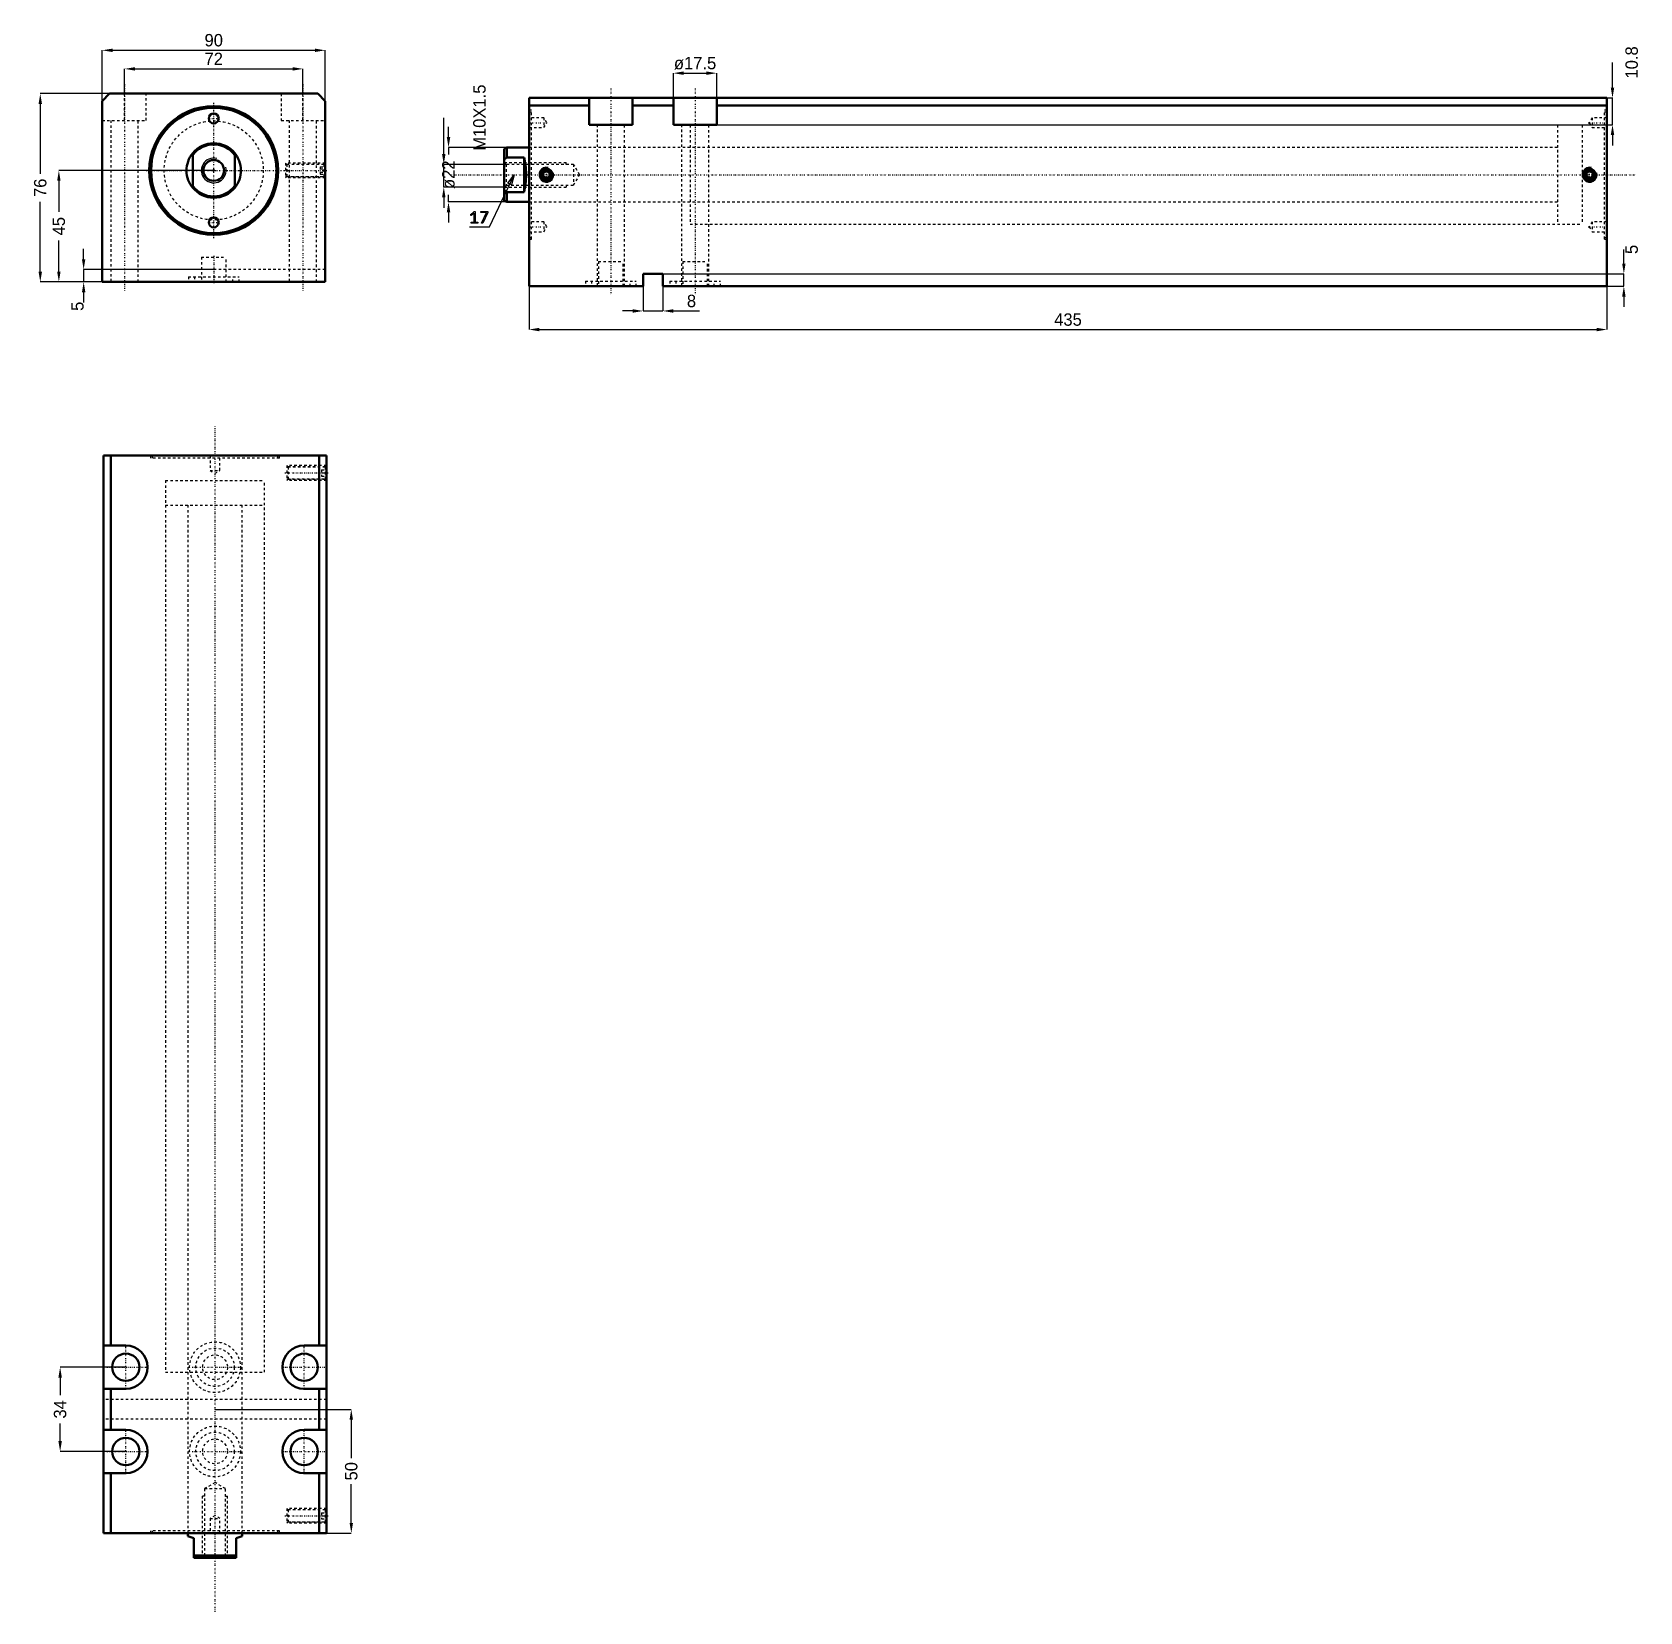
# Model space of a CAD drawing. Header units: millimetres. Extents: x -73 to 576, y -582 to 56.
import ezdxf

# ---------------------------------------------------------------- set-up
doc = ezdxf.new("R2010")
doc.units = ezdxf.units.MM
doc.linetypes.add('Center', pattern=[1.5, 0.45, -0.5, 0.05, -0.5])
doc.linetypes.add('Dashed', pattern=[2, 1, -1])
for name, color, linetype, lineweight in [('2d ConnectionPoints', 7, 'Continuous', 50), ('AM_0', 7, 'Continuous', 50), ('AM_5', 3, 'Continuous', 25), ('AM_7', 7, 'Center', 25), ('AM_9', 6, 'Dashed', 25)]:
    doc.layers.add(name, color=color, linetype=linetype, lineweight=lineweight)
doc.dimstyles.new('ISO-25', dxfattribs={"dimtxt": 2.5, "dimasz": 2.5, "dimexe": 1.25, "dimexo": 0.625, "dimtad": 1, "dimtxsty": 'Standard', "dimcen": 2.5, "dimadec": 0, "dimazin": 0, "dimtfac": 1, "dimtmove": 0, "dimatfit": 3, "dimfxl": 0, "dimarcsym": 0})

# ---------------------------------------------------------------- blocks, each defined once
blk = doc.blocks.new('1_JECX_MF_INLA_40_350_0_rod__0_in_JECX_MF_160_INLA_40_350_0__0')
at = {"layer": 'AM_0'}
for p, q in [((-8.5, -6.98), (-8.5, 6.98)), ((8.5, 6.98), (8.5, -6.98))]:
    blk.add_line(p, q, dxfattribs=at)
for points in [[(-8.5, 6.98), (-9.08, 6.21), (-9.58, 5.4), (-10.02, 4.54), (-10.38, 3.65), (-10.65, 2.74), (-10.85, 1.8), (-10.97, 0.84), (-11, -0.12), (-10.95, -1.07), (-10.81, -2.02), (-10.59, -2.96), (-10.3, -3.87), (-9.92, -4.75), (-9.47, -5.6), (-8.94, -6.4), (-8.5, -6.98)], [(8.5, -6.98), (9.08, -6.21), (9.58, -5.4), (10.02, -4.54), (10.38, -3.65), (10.65, -2.74), (10.85, -1.8), (10.97, -0.84), (11, 0.12), (10.95, 1.07), (10.81, 2.02), (10.59, 2.96), (10.3, 3.87), (9.92, 4.75), (9.47, 5.6), (8.94, 6.4), (8.5, 6.98)]]:
    blk.add_lwpolyline(points, dxfattribs=at)
blk.add_circle((0, 0), 4.19, dxfattribs=at)
for radius, start, end in [(11, 39.40057, 140.59943), (10.5, 35.95057, 144.04943), (10.5, 215.95057, 324.04943), (11, 219.40057, 320.59943)]:
    blk.add_arc((0, 0), radius, start, end, dxfattribs=at)
at = {"layer": 'AM_5'}
blk.add_arc((0, 0), 5, 75, 15, dxfattribs=at)
blk = doc.blocks.new('2_JECX_MF_EXLA_40_350_0_body__0_in_JECX_MF_160_INLA_40_350_0__0')
at = {"layer": 'AM_0'}
for p, q in [((-42, 31), (-45, 28)), ((-45, 28), (-45, -45)), ((42, 31), (-42, 31)), ((45, 28), (42, 31)), ((45, -45), (45, 28)), ((-45, -45), (45, -45))]:
    blk.add_line(p, q, dxfattribs=at)
for centre, radius in [((0, 0), 26), ((0, 0), 25.3), ((0, 21), 2), ((0, -21), 2)]:
    blk.add_circle(centre, radius, dxfattribs=at)
at = {"layer": 'AM_5', "linetype": 'Dashed'}
for p, q in [((45, 3), (29, 3)), ((45, -3), (29, -3))]:
    blk.add_line(p, q, dxfattribs=at)
at = {"layer": 'AM_7'}
for p, q in [((-36, 34.8), (-36, -48.8)), ((36, 34.8), (36, -48.8)), ((0, -27.3), (0, 27.3)), ((-2.1, 21), (2.1, 21)), ((-27.3, 0), (27.3, 0)), ((28.2, 0), (45.8, 0)), ((-2.1, -21), (2.1, -21)), ((0, -34.5), (0, -45.5))]:
    blk.add_line(p, q, dxfattribs=at)
at = {"layer": 'AM_9'}
for p, q in [((-36, 20.2), (-36, 31)), ((-27.25, 20.2), (-27.25, 31)), ((27.25, 31), (27.25, 20.2)), ((36, 20.2), (36, 31)), ((-45, 20.2), (-27.25, 20.2)), ((-41.5, 20.2), (-41.5, -45)), ((-30.5, -45), (-30.5, 20.2)), ((27.25, 20.2), (45, 20.2)), ((30.5, 20.2), (30.5, -45)), ((41.5, -45), (41.5, 20.2)), ((29.54, 2.46), (29, 3)), ((29, 3), (29, -3)), ((44.5, 2.4), (29, 2.4)), ((44.46, 2.46), (29.54, 2.46)), ((29.54, 2.46), (29.54, -2.46)), ((43, 1.44), (45, 1.44)), ((43, 1.44), (43, -1.44)), ((43, 0.72), (45, 0.72)), ((45, 3), (44.46, 2.46)), ((44.46, 2.46), (44.46, -2.46)), ((45, 1.9), (44.5, 2.4)), ((44.5, 2.4), (44.5, -2.4)), ((29, -2.4), (44.5, -2.4)), ((29, -3), (29.54, -2.46)), ((29.54, -2.46), (44.46, -2.46)), ((43, -0.72), (45, -0.72)), ((43, -1.44), (45, -1.44)), ((44.46, -2.46), (45, -3)), ((44.5, -2.4), (45, -1.9)), ((-5, -35), (5, -35)), ((-5, -35), (-5, -45)), ((5, -45), (5, -35)), ((45, -40), (-45, -40)), ((-10.25, -42.9), (10.25, -42.9)), ((-10.25, -42.9), (-10.25, -45)), ((-7.75, -42.9), (-7.75, -45)), ((7.75, -45), (7.75, -42.9)), ((10.25, -45), (10.25, -42.9))]:
    blk.add_line(p, q, dxfattribs=at)
blk.add_circle((0, 0), 20, dxfattribs=at)
blk = doc.blocks.new('*D3')
at = {"layer": 'AM_5', "color": 0, "lineweight": -2}
for p, q in [((-45, 28), (-45, 48.5)), ((-40.83, 48.5), (40.83, 48.5)), ((45, 28), (45, 48.5))]:
    blk.add_line(p, q, dxfattribs=at)
at = {"layer": 'AM_5', "color": 0}
for points in [[(-40.83, 49.19), (-40.83, 47.81), (-45, 48.5)], [(40.83, 47.81), (40.83, 49.19), (45, 48.5)]]:
    blk.add_solid(points, dxfattribs=at)
at = {"layer": 'Defpoints', "color": 0}
for p in [(45, 48.5), (-45, 28), (45, 28)]:
    blk.add_point(p, dxfattribs=at)
at = {"layer": 'AM_5', "color": 0, "insert": (0, 52.55), "char_height": 5, "attachment_point": 5}
blk.add_mtext('90', dxfattribs=at)
blk = doc.blocks.new('*D4')
at = {"layer": 'AM_5', "color": 0, "lineweight": -2}
for p, q in [((-36, 31), (-36, 41)), ((-31.83, 41), (31.83, 41)), ((36, 31), (36, 41))]:
    blk.add_line(p, q, dxfattribs=at)
at = {"layer": 'AM_5', "color": 0}
for points in [[(-31.83, 41.69), (-31.83, 40.31), (-36, 41)], [(31.83, 40.31), (31.83, 41.69), (36, 41)]]:
    blk.add_solid(points, dxfattribs=at)
at = {"layer": 'Defpoints', "color": 0}
for p in [(36, 41), (-36, 31), (36, 31)]:
    blk.add_point(p, dxfattribs=at)
at = {"layer": 'AM_5', "color": 0, "insert": (0, 45.05), "char_height": 5, "attachment_point": 5}
blk.add_mtext('72', dxfattribs=at)
blk = doc.blocks.new('*D5')
at = {"layer": 'AM_5', "color": 0, "lineweight": -2}
for p, q in [((-42, 31), (-70, 31)), ((-70, 26.83), (-70, -1.31)), ((-70, -40.83), (-70, -12.69)), ((-45, -45), (-70, -45))]:
    blk.add_line(p, q, dxfattribs=at)
at = {"layer": 'AM_5', "color": 0}
for points in [[(-69.31, 26.83), (-70.69, 26.83), (-70, 31)], [(-70.69, -40.83), (-69.31, -40.83), (-70, -45)]]:
    blk.add_solid(points, dxfattribs=at)
at = {"layer": 'Defpoints', "color": 0}
for p in [(-42, 31), (-70, -45), (-45, -45)]:
    blk.add_point(p, dxfattribs=at)
at = {"layer": 'AM_5', "color": 0, "insert": (-70, -7), "char_height": 5, "attachment_point": 5, "rotation": 90}
blk.add_mtext('76', dxfattribs=at)
blk = doc.blocks.new('*D6')
at = {"layer": 'AM_5', "color": 0, "lineweight": -2}
for p, q in [((0, 0), (-62.5, 0)), ((-62.5, -4.17), (-62.5, -16.75)), ((-62.5, -40.83), (-62.5, -28.25)), ((-45, -45), (-62.5, -45))]:
    blk.add_line(p, q, dxfattribs=at)
at = {"layer": 'AM_5', "color": 0}
for points in [[(-61.81, -4.17), (-63.19, -4.17), (-62.5, 0)], [(-63.19, -40.83), (-61.81, -40.83), (-62.5, -45)]]:
    blk.add_solid(points, dxfattribs=at)
at = {"layer": 'Defpoints', "color": 0}
for p in [(0, 0), (-62.5, -45), (-45, -45)]:
    blk.add_point(p, dxfattribs=at)
at = {"layer": 'AM_5', "color": 0, "insert": (-62.5, -22.5), "char_height": 5, "attachment_point": 5, "rotation": 90}
blk.add_mtext('45', dxfattribs=at)
blk = doc.blocks.new('*D7')
at = {"layer": 'AM_5', "color": 0, "lineweight": -2}
for p, q in [((-52.5, -35.83), (-52.5, -31.67)), ((0, -40), (-52.5, -40)), ((-52.5, -40), (-52.5, -45)), ((-45, -45), (-52.5, -45)), ((-52.5, -49.17), (-52.5, -53.33))]:
    blk.add_line(p, q, dxfattribs=at)
at = {"layer": 'AM_5', "color": 0}
for points in [[(-53.19, -35.83), (-51.81, -35.83), (-52.5, -40)], [(-51.81, -49.17), (-53.19, -49.17), (-52.5, -45)]]:
    blk.add_solid(points, dxfattribs=at)
at = {"layer": 'Defpoints', "color": 0}
for p in [(-52.5, -45), (-45, -45), (0, -40)]:
    blk.add_point(p, dxfattribs=at)
at = {"layer": 'AM_5', "color": 0, "insert": (-55, -54.83), "char_height": 5, "attachment_point": 5, "rotation": 90}
blk.add_mtext('5', dxfattribs=at)
blk = doc.blocks.new('1_JECX_MF_INLA_40_350_0_rod__0_in_JECX_MF_160_INLA_40_350_0__4')
at = {"layer": 'AM_0'}
for p, q in [((-11, 0), (-11, -1.19)), ((11, -1.19), (11, 0)), ((-8.5, -2), (-11, -1.19)), ((-8.5, -10), (-8.5, -2)), ((11, -1.19), (8.5, -2)), ((8.5, -2), (8.5, -10)), ((-8.5, -9), (8.5, -9)), ((-8.5, -10), (8.5, -10))]:
    blk.add_line(p, q, dxfattribs=at)
at = {"layer": 'AM_5', "linetype": 'Dashed'}
for p, q in [((-5, -10), (-5, 15)), ((-4.19, 15), (-5, 15)), ((4.19, 15), (5, 15)), ((5, -10), (5, 15))]:
    blk.add_line(p, q, dxfattribs=at)
at = {"layer": 'AM_7'}
blk.add_line((0, -31.75), (0, 446.75), dxfattribs=at)
at = {"layer": 'AM_9'}
for p, q in [((-20, 425), (20, 425)), ((-20, 425), (-20, 415)), ((20, 415), (20, 425)), ((-20, 415), (20, 415)), ((-11, 415), (-11, 0)), ((11, 0), (11, 415)), ((0, 20.42), (-4.19, 18)), ((4.19, 18), (0, 20.42)), ((-4.19, 18), (4.19, 18)), ((-4.19, 18), (-4.19, -9.19)), ((4.19, -9.19), (4.19, 18)), ((-4.19, -9.19), (-5, -10)), ((-4.19, -9.19), (4.19, -9.19)), ((5, -10), (4.19, -9.19))]:
    blk.add_line(p, q, dxfattribs=at)
blk = doc.blocks.new('2_JECX_MF_EXLA_40_350_0_body__0_in_JECX_MF_160_INLA_40_350_0__4')
at = {"layer": 'AM_0'}
for p, q in [((45, 435), (-45, 435)), ((-45, 435), (-45, 0)), ((-42, 435), (-42, 75.75)), ((42, 435), (42, 75.75)), ((45, 435), (45, 0)), ((-36, 75.75), (-45, 75.75)), ((45, 75.75), (36, 75.75)), ((-45, 58.25), (-36, 58.25)), ((-42, 58.25), (-42, 41.75)), ((36, 58.25), (45, 58.25)), ((42, 58.25), (42, 41.75)), ((-36, 41.75), (-45, 41.75)), ((45, 41.75), (36, 41.75)), ((-45, 24.25), (-36, 24.25)), ((-42, 24.25), (-42, 0)), ((36, 24.25), (45, 24.25)), ((42, 24.25), (42, 0)), ((45, 0), (-45, 0))]:
    blk.add_line(p, q, dxfattribs=at)
for centre in [(-36, 67), (36, 67), (-36, 33), (36, 33)]:
    blk.add_circle(centre, 5.5, dxfattribs=at)
for centre, start, end in [((-36, 67), 270, 90), ((36, 67), 90, 270), ((-36, 33), 270, 90), ((36, 33), 90, 270)]:
    blk.add_arc(centre, 8.75, start, end, dxfattribs=at)
at = {"layer": 'AM_5', "linetype": 'Dashed'}
for p, q in [((45, 431), (29, 431)), ((45, 425), (29, 425)), ((45, 10), (29, 10)), ((45, 4), (29, 4))]:
    blk.add_line(p, q, dxfattribs=at)
at = {"layer": 'AM_7'}
for p, q in [((28.2, 428), (45.8, 428)), ((-36, 57.8125), (-36, 76.1875)), ((36, 57.8125), (36, 76.1875)), ((-45.1875, 67), (-26.8125, 67)), ((-10.7625, 67), (10.7625, 67)), ((26.8125, 67), (45.1875, 67)), ((-36, 23.8125), (-36, 42.1875)), ((36, 23.8125), (36, 42.1875)), ((-45.1875, 33), (-26.8125, 33)), ((-10.7625, 33), (10.7625, 33)), ((26.8125, 33), (45.1875, 33)), ((28.2, 7), (45.8, 7))]:
    blk.add_line(p, q, dxfattribs=at)
at = {"layer": 'AM_9'}
for p, q in [((-26, 435), (-26, 434)), ((-25.3, 435), (-25.3, 434)), ((-2, 435), (-2, 429)), ((2, 429), (2, 435)), ((25.3, 434), (25.3, 435)), ((26, 434), (26, 435)), ((26, 434), (-26, 434)), ((-2, 429), (0, 427.8453)), ((-2, 429), (2, 429)), ((0, 427.8453), (2, 429)), ((29, 431), (29, 425)), ((29.5415, 430.4585), (29, 431)), ((44.5, 430.4), (29, 430.4)), ((44.4585, 430.4585), (29.5415, 430.4585)), ((29.5415, 430.4585), (29.5415, 425.5415)), ((43, 429.25), (45, 429.25)), ((43, 429.25), (43, 426.75)), ((45, 431), (44.4585, 430.4585)), ((44.4585, 430.4585), (44.4585, 425.5415)), ((44.5, 430.4), (44.5, 425.6)), ((45, 429.9), (44.5, 430.4)), ((-20, 425), (20, 425)), ((-20, 425), (-20, 65)), ((20, 65), (20, 425)), ((29, 425.6), (44.5, 425.6)), ((29, 425), (29.5415, 425.5415)), ((29.5415, 425.5415), (44.4585, 425.5415)), ((43, 428), (45, 428)), ((43, 426.75), (45, 426.75)), ((44.4585, 425.5415), (45, 425)), ((44.5, 425.6), (45, 426.1)), ((-20, 65), (20, 65)), ((-11, 65), (-11, 0)), ((11, 0), (11, 65)), ((45, 54), (-45, 54)), ((45, 46), (-45, 46)), ((0, 7.1547), (-2, 6)), ((2, 6), (0, 7.1547)), ((29, 10), (29, 4)), ((29.5415, 9.4585), (29, 10)), ((44.5, 9.4), (29, 9.4)), ((44.4585, 9.4585), (29.5415, 9.4585)), ((29.5415, 9.4585), (29.5415, 4.5415)), ((43, 8.25), (45, 8.25)), ((43, 8.25), (43, 5.75)), ((43, 7), (45, 7)), ((45, 10), (44.4585, 9.4585)), ((44.4585, 9.4585), (44.4585, 4.5415)), ((45, 8.9), (44.5, 9.4)), ((44.5, 9.4), (44.5, 4.6)), ((26, 1), (-26, 1)), ((-26, 1), (-26, 0)), ((-25.3, 1), (-25.3, 0)), ((-2, 6), (2, 6)), ((-2, 6), (-2, 0)), ((2, 0), (2, 6)), ((25.3, 0), (25.3, 1)), ((26, 0), (26, 1)), ((29, 4.6), (44.5, 4.6)), ((29, 4), (29.5415, 4.5415)), ((29.5415, 4.5415), (44.4585, 4.5415)), ((43, 5.75), (45, 5.75)), ((44.4585, 4.5415), (45, 4)), ((44.5, 4.6), (45, 5.1))]:
    blk.add_line(p, q, dxfattribs=at)
for centre, radius in [((0, 67), 10.25), ((0, 67), 7.75), ((0, 67), 5), ((0, 33), 10.25), ((0, 33), 7.75), ((0, 33), 5)]:
    blk.add_circle(centre, radius, dxfattribs=at)
blk = doc.blocks.new('*D13')
at = {"layer": 'AM_5', "color": 0, "lineweight": -2}
for p, q in [((0.51, -500.11), (55.51, -500.11)), ((55.51, -504.28), (55.51, -519.86)), ((55.51, -545.94), (55.51, -530.36)), ((45.51, -550.11), (55.51, -550.11))]:
    blk.add_line(p, q, dxfattribs=at)
at = {"layer": 'AM_5', "color": 0}
for points in [[(54.82, -504.28), (56.21, -504.28), (55.51, -500.11)], [(54.82, -545.94), (56.21, -545.94), (55.51, -550.11)]]:
    blk.add_solid(points, dxfattribs=at)
at = {"layer": 'Defpoints', "color": 0}
for p in [(0.51, -500.11), (55.51, -500.11), (45.51, -550.11)]:
    blk.add_point(p, dxfattribs=at)
at = {"layer": 'AM_5', "color": 0, "insert": (55.51, -525.11), "char_height": 5, "attachment_point": 5, "rotation": 90}
blk.add_mtext('50', dxfattribs=at)
blk = doc.blocks.new('*D14')
at = {"layer": 'AM_5', "color": 0, "lineweight": -2}
for p, q in [((-35.49, -483.11), (-61.99, -483.11)), ((-61.99, -487.28), (-61.99, -494.44)), ((-61.99, -512.94), (-61.99, -505.78)), ((-35.49, -517.11), (-61.99, -517.11))]:
    blk.add_line(p, q, dxfattribs=at)
at = {"layer": 'AM_5', "color": 0}
for points in [[(-62.68, -487.28), (-61.29, -487.28), (-61.99, -483.11)], [(-62.68, -512.94), (-61.29, -512.94), (-61.99, -517.11)]]:
    blk.add_solid(points, dxfattribs=at)
at = {"layer": 'Defpoints', "color": 0}
for p in [(-61.99, -483.11), (-35.49, -483.11), (-35.49, -517.11)]:
    blk.add_point(p, dxfattribs=at)
at = {"layer": 'AM_5', "color": 0, "insert": (-61.99, -500.11), "char_height": 5, "attachment_point": 5, "rotation": 90}
blk.add_mtext('34', dxfattribs=at)
blk = doc.blocks.new('1_JECX_MF_INLA_40_350_0_rod__0_in_JECX_MF_160_INLA_40_350_0__2')
at = {"layer": 'AM_0'}
for p, q in [((-9, 11), (-10, 10.5)), ((-10, 10.5), (-10, -10.5)), ((-9, 6.98), (-10, 6.16)), ((0, 11), (-9, 11)), ((-9, 11), (-9, 6.98)), ((-2, 6.98), (-9, 6.98)), ((-2, 6.98), (-2, -6.98)), ((-10, -6.16), (-9, -6.98)), ((-10, -10.5), (-9, -11)), ((-9, -6.98), (-2, -6.98)), ((-9, -6.98), (-9, -11)), ((-9, -11), (0, -11))]:
    blk.add_line(p, q, dxfattribs=at)
blk.add_lwpolyline([(-2, -6.98), (-1.81, -6.21), (-1.65, -5.4), (-1.51, -4.54), (-1.39, -3.65), (-1.3, -2.74), (-1.24, -1.8), (-1.2, -0.84), (-1.19, 0.12), (-1.2, 1.07), (-1.25, 2.02), (-1.32, 2.96), (-1.42, 3.87), (-1.54, 4.75), (-1.69, 5.6), (-1.86, 6.4), (-2, 6.98)], dxfattribs=at)
at = {"layer": 'AM_5', "linetype": 'Dashed'}
for p, q in [((-10, 5), (15, 5)), ((15, 4.19), (15, 5)), ((-10, -5), (15, -5)), ((15, -4.19), (15, -5))]:
    blk.add_line(p, q, dxfattribs=at)
at = {"layer": 'AM_7'}
blk.add_line((-31.75, 0), (446.75, 0), dxfattribs=at)
at = {"layer": 'AM_9'}
for p, q in [((425, 20), (415, 20)), ((415, 20), (415, -20)), ((425, 20), (425, -20)), ((415, 11), (0, 11)), ((-9.19, 4.19), (-10, 5)), ((18, 4.19), (-9.19, 4.19)), ((-9.19, 4.19), (-9.19, -4.19)), ((20.42, 0), (18, 4.19)), ((18, 4.19), (18, -4.19)), ((18, -4.19), (20.42, 0)), ((-10, -5), (-9.19, -4.19)), ((-9.19, -4.19), (18, -4.19)), ((0, -11), (415, -11)), ((415, -20), (425, -20))]:
    blk.add_line(p, q, dxfattribs=at)
blk = doc.blocks.new('2_JECX_MF_EXLA_40_350_0_body__0_in_JECX_MF_160_INLA_40_350_0__2')
at = {"layer": 'AM_0'}
for p, q in [((0, -45), (0, 31)), ((435, 31), (0, 31)), ((24.25, 28), (0, 28)), ((24.25, 20.2), (24.25, 31)), ((41.75, 20.2), (41.75, 31)), ((58.25, 28), (41.75, 28)), ((58.25, 20.2), (58.25, 31)), ((75.75, 20.2), (75.75, 31)), ((435, 28), (75.75, 28)), ((435, -45), (435, 31)), ((24.25, 20.2), (41.75, 20.2)), ((58.25, 20.2), (75.75, 20.2)), ((7, 1.44), (5.75, 0.72)), ((5.75, 0.72), (5.75, -0.72)), ((8.25, 0.72), (7, 1.44)), ((8.25, -0.72), (8.25, 0.72)), ((428, 1.44), (426.75, 0.72)), ((426.75, 0.72), (426.75, -0.72)), ((429.25, 0.72), (428, 1.44)), ((429.25, -0.72), (429.25, 0.72)), ((5.75, -0.72), (7, -1.44)), ((7, -1.44), (8.25, -0.72)), ((426.75, -0.72), (428, -1.44)), ((428, -1.44), (429.25, -0.72)), ((46, -45), (0, -45)), ((54, -40), (46, -40)), ((46, -40), (46, -45)), ((54, -45), (54, -40)), ((435, -45), (54, -45))]:
    blk.add_line(p, q, dxfattribs=at)
for centre, radius in [((7, 0), 2.46), ((7, 0), 2.4), ((7, 0), 1.9), ((428, 0), 2.46), ((428, 0), 2.4), ((428, 0), 1.9)]:
    blk.add_circle(centre, radius, dxfattribs=at)
at = {"layer": 'AM_5'}
for centre in [(7, 0), (428, 0)]:
    blk.add_arc(centre, 3, 75, 15, dxfattribs=at)
at = {"layer": 'AM_7'}
for p, q in [((33, 34.8), (33, -48.8)), ((67, 34.8), (67, -48.8)), ((-0.36, 21), (7.51, 21)), ((427.49, 21), (435.36, 21)), ((7, -3.15), (7, 3.15)), ((428, -3.15), (428, 3.15)), ((-0.36, -21), (7.51, -21)), ((427.49, -21), (435.36, -21))]:
    blk.add_line(p, q, dxfattribs=at)
at = {"layer": 'AM_9'}
for p, q in [((1, 26), (0, 26)), ((1, -26), (1, 26)), ((434, -26), (434, 26)), ((435, 26), (434, 26)), ((1, 25.3), (0, 25.3)), ((6, 23), (0, 23)), ((7.15, 21), (6, 23)), ((6, 23), (6, 19)), ((6, 19), (7.15, 21)), ((27.5, 20.2), (27.5, -45)), ((38.5, -45), (38.5, 20.2)), ((61.5, 20.2), (61.5, -45)), ((425, 20), (65, 20)), ((65, 20), (65, -20)), ((72.5, -45), (72.5, 20.2)), ((425, 20), (425, -20)), ((429, 23), (427.85, 21)), ((427.85, 21), (429, 19)), ((435, 23), (429, 23)), ((429, 23), (429, 19)), ((435, 25.3), (434, 25.3)), ((0, 19), (6, 19)), ((429, 19), (435, 19)), ((65, 11), (0, 11)), ((0, -11), (65, -11)), ((6, -19), (0, -19)), ((7.15, -21), (6, -19)), ((6, -19), (6, -23)), ((429, -19), (427.85, -21)), ((435, -19), (429, -19)), ((429, -19), (429, -23)), ((0, -23), (6, -23)), ((0, -25.3), (1, -25.3)), ((6, -23), (7.15, -21)), ((65, -20), (425, -20)), ((427.85, -21), (429, -23)), ((429, -23), (435, -23)), ((434, -25.3), (435, -25.3)), ((0, -26), (1, -26)), ((434, -26), (435, -26)), ((28, -35), (38, -35)), ((28, -35), (28, -45)), ((38, -45), (38, -35)), ((62, -35), (72, -35)), ((62, -35), (62, -45)), ((72, -45), (72, -35)), ((22.75, -42.9), (43.25, -42.9)), ((22.75, -42.9), (22.75, -45)), ((25.25, -42.9), (25.25, -45)), ((40.75, -45), (40.75, -42.9)), ((43.25, -45), (43.25, -42.9)), ((56.75, -42.9), (77.25, -42.9)), ((56.75, -42.9), (56.75, -45)), ((59.25, -42.9), (59.25, -45)), ((74.75, -45), (74.75, -42.9)), ((77.25, -45), (77.25, -42.9))]:
    blk.add_line(p, q, dxfattribs=at)
blk = doc.blocks.new('*D25')
at = {"layer": 'AM_5', "color": 0, "lineweight": -2}
for p, q in [((185.5, 29.28), (185.5, 39.28)), ((189.67, 39.28), (198.84, 39.28)), ((203, 29.28), (203, 39.28))]:
    blk.add_line(p, q, dxfattribs=at)
at = {"layer": 'AM_5', "color": 0}
for points in [[(189.67, 39.97), (189.67, 38.58), (185.5, 39.28)], [(198.84, 39.97), (198.84, 38.58), (203, 39.28)]]:
    blk.add_solid(points, dxfattribs=at)
at = {"layer": 'Defpoints', "color": 0}
for p in [(203, 39.28), (185.5, 29.28), (203, 29.28)]:
    blk.add_point(p, dxfattribs=at)
at = {"layer": 'AM_5', "color": 0, "insert": (194.25, 43.28), "char_height": 5, "attachment_point": 5}
blk.add_mtext('ø17.5', dxfattribs=at)
blk = doc.blocks.new('*D26')
at = {"layer": 'AM_5', "color": 0, "lineweight": -2}
for p, q in [((564.5, 33.44), (564.5, 43.61)), ((203, 29.28), (564.5, 29.28)), ((564.5, 18.48), (564.5, 29.28)), ((203, 18.48), (564.5, 18.48)), ((564.5, 14.31), (564.5, 10.14))]:
    blk.add_line(p, q, dxfattribs=at)
at = {"layer": 'AM_5', "color": 0}
for points in [[(563.81, 33.44), (565.2, 33.44), (564.5, 29.28)], [(563.81, 14.31), (565.2, 14.31), (564.5, 18.48)]]:
    blk.add_solid(points, dxfattribs=at)
at = {"layer": 'Defpoints', "color": 0}
for p in [(203, 29.28), (564.5, 29.28), (203, 18.48)]:
    blk.add_point(p, dxfattribs=at)
at = {"layer": 'AM_5', "color": 0, "insert": (572.25, 43.61), "char_height": 5, "attachment_point": 5, "rotation": 90}
blk.add_mtext('10.8', dxfattribs=at)
blk = doc.blocks.new('*D27')
at = {"layer": 'AM_5', "color": 0, "lineweight": -2}
for p, q in [((127.25, -46.72), (127.25, -64.22)), ((562.25, -46.72), (562.25, -64.22)), ((131.42, -64.22), (558.09, -64.22))]:
    blk.add_line(p, q, dxfattribs=at)
at = {"layer": 'AM_5', "color": 0}
for points in [[(131.42, -63.53), (131.42, -64.92), (127.25, -64.22)], [(558.09, -63.53), (558.09, -64.92), (562.25, -64.22)]]:
    blk.add_solid(points, dxfattribs=at)
at = {"layer": 'Defpoints', "color": 0}
for p in [(127.25, -46.72), (562.25, -46.72), (562.25, -64.22)]:
    blk.add_point(p, dxfattribs=at)
at = {"layer": 'AM_5', "color": 0, "insert": (344.75, -60.22), "char_height": 5, "attachment_point": 5}
blk.add_mtext('435', dxfattribs=at)
blk = doc.blocks.new('*D28')
at = {"layer": 'AM_5', "color": 0, "lineweight": -2}
for p, q in [((94.75, 13.44), (94.75, 17.61)), ((118.25, 9.28), (94.75, 9.28)), ((94.75, 9.28), (94.75, 6.44)), ((94.75, -12.72), (94.75, -9.89)), ((118.25, -12.72), (94.75, -12.72)), ((94.75, -16.89), (94.75, -21.06))]:
    blk.add_line(p, q, dxfattribs=at)
at = {"layer": 'AM_5', "color": 0}
for points in [[(94.06, 13.44), (95.45, 13.44), (94.75, 9.28)], [(94.06, -16.89), (95.45, -16.89), (94.75, -12.72)]]:
    blk.add_solid(points, dxfattribs=at)
at = {"layer": 'Defpoints', "color": 0}
for p in [(94.75, 9.28), (118.25, 9.28), (118.25, -12.72)]:
    blk.add_point(p, dxfattribs=at)
at = {"layer": 'AM_5', "color": 0, "insert": (94.75, -1.72), "char_height": 5, "attachment_point": 5, "rotation": 90}
blk.add_mtext('ø22', dxfattribs=at)
blk = doc.blocks.new('*D29')
at = {"layer": 'AM_5', "color": 0, "lineweight": -2}
for p, q in [((173.25, -41.72), (173.25, -56.72)), ((181.25, -46.72), (181.25, -56.72)), ((169.09, -56.72), (164.92, -56.72)), ((173.25, -56.72), (181.25, -56.72)), ((185.42, -56.72), (195.98, -56.72))]:
    blk.add_line(p, q, dxfattribs=at)
at = {"layer": 'AM_5', "color": 0}
for points in [[(169.09, -56.03), (169.09, -57.42), (173.25, -56.72)], [(185.42, -56.03), (185.42, -57.42), (181.25, -56.72)]]:
    blk.add_solid(points, dxfattribs=at)
at = {"layer": 'Defpoints', "color": 0}
for p in [(173.25, -41.72), (181.25, -46.72), (181.25, -56.72)]:
    blk.add_point(p, dxfattribs=at)
at = {"layer": 'AM_5', "color": 0, "insert": (192.81, -52.72), "char_height": 5, "attachment_point": 5}
blk.add_mtext('8', dxfattribs=at)
blk = doc.blocks.new('*D30')
at = {"layer": 'AM_5', "color": 0, "lineweight": -2}
for p, q in [((569.09, -37.56), (569.09, -31.89)), ((173.25, -41.72), (569.09, -41.72)), ((569.09, -46.72), (569.09, -41.72)), ((181.25, -46.72), (569.09, -46.72)), ((569.09, -50.89), (569.09, -55.06))]:
    blk.add_line(p, q, dxfattribs=at)
at = {"layer": 'AM_5', "color": 0}
for points in [[(568.39, -37.56), (569.78, -37.56), (569.09, -41.72)], [(568.39, -50.89), (569.78, -50.89), (569.09, -46.72)]]:
    blk.add_solid(points, dxfattribs=at)
at = {"layer": 'Defpoints', "color": 0}
for p in [(173.25, -41.72), (181.25, -46.72), (569.09, -46.72)]:
    blk.add_point(p, dxfattribs=at)
at = {"layer": 'AM_5', "color": 0, "insert": (572.25, -31.89), "char_height": 5, "attachment_point": 5, "rotation": 90}
blk.add_mtext('5', dxfattribs=at)
blk = doc.blocks.new('*D31')
at = {"layer": 'AM_5', "color": 0, "lineweight": -2}
for p, q in [((92.84, 6.63), (92.84, 21.3)), ((118.07, 2.46), (92.84, 2.46)), ((92.84, -6.72), (92.84, 2.46)), ((117.25, -6.72), (92.84, -6.72)), ((92.84, -10.89), (92.84, -15.06))]:
    blk.add_line(p, q, dxfattribs=at)
at = {"layer": 'AM_5', "color": 0}
for points in [[(92.14, 6.63), (93.53, 6.63), (92.84, 2.46)], [(92.14, -10.89), (93.53, -10.89), (92.84, -6.72)]]:
    blk.add_solid(points, dxfattribs=at)
at = {"layer": 'Defpoints', "color": 0}
for p in [(118.07, 2.46), (92.84, -6.72), (117.25, -6.72)]:
    blk.add_point(p, dxfattribs=at)
at = {"layer": 'AM_5', "color": 0, "insert": (107.25, 21.3), "char_height": 5, "attachment_point": 5, "rotation": 90}
blk.add_mtext('M10X1.5', dxfattribs=at)

msp = doc.modelspace()

# ---------------------------------------------------------------- linework, layer by layer
at = {"layer": '2d ConnectionPoints'}
for p in [(0, 0), (127.254, -1.724), (0.514, -550.109)]:
    msp.add_point(p, dxfattribs=at)
at = {"layer": 'AM_5'}
for p, q in [((111.254, -22.724), (121.254, -1.724)), ((103.254, -22.724), (111.254, -22.724))]:
    msp.add_line(p, q, dxfattribs=at)
for points in [[(121.254, -1.724), (120.215, -5.844), (118.71, -5.128), (121.254, -1.724)], [(103.861, -20.808), (105.057, -20.808), (105.057, -17.292), (105.057, -17.292), (104.993, -17.356), (104.884, -17.457), (104.884, -17.457), (104.761, -17.563), (104.671, -17.636), (104.671, -17.636), (104.577, -17.709), (104.435, -17.812), (104.435, -17.812), (104.292, -17.908), (104.196, -17.968), (104.196, -17.968), (104.103, -18.022), (103.973, -18.088), (103.973, -18.088), (103.855, -18.135), (103.783, -18.156), (103.783, -17.662), (103.783, -17.662), (103.872, -17.62), (104.012, -17.54), (104.012, -17.54), (104.16, -17.44), (104.263, -17.362), (104.263, -17.362), (104.366, -17.278), (104.517, -17.148), (104.517, -17.148), (104.662, -17.014), (104.755, -16.921), (104.755, -16.921), (104.844, -16.83), (104.962, -16.702), (104.962, -16.702), (105.064, -16.584), (105.122, -16.512), (105.538, -16.512), (105.538, -20.808), (106.624, -20.808), (106.624, -21.224), (103.861, -21.224), (103.861, -20.808)], [(110.055, -16.967), (107.748, -16.967), (107.748, -16.512), (110.595, -16.512), (110.595, -16.967), (108.658, -21.224), (108.125, -21.224), (110.055, -16.967)]]:
    msp.add_lwpolyline(points, dxfattribs=at)

# ---------------------------------------------------------------- block references
for name, p in [('2_JECX_MF_EXLA_40_350_0_body__0_in_JECX_MF_160_INLA_40_350_0__0', (0, 0)), ('2_JECX_MF_EXLA_40_350_0_body__0_in_JECX_MF_160_INLA_40_350_0__2', (127.254, -1.724)), ('1_JECX_MF_INLA_40_350_0_rod__0_in_JECX_MF_160_INLA_40_350_0__2', (127.254, -1.724)), ('1_JECX_MF_INLA_40_350_0_rod__0_in_JECX_MF_160_INLA_40_350_0__0', (0, 0)), ('1_JECX_MF_INLA_40_350_0_rod__0_in_JECX_MF_160_INLA_40_350_0__4', (0.514, -550.109)), ('2_JECX_MF_EXLA_40_350_0_body__0_in_JECX_MF_160_INLA_40_350_0__4', (0.514, -550.109))]:
    msp.add_blockref(name, p)

# ---------------------------------------------------------------- dimensions: what is measured, and where the dimension line sits
for base, p1, p2, text, picture, middle in [((45, 48.5), (-45, 28), (45, 28), '90', '*D3', (0, 48.5)), ((36, 41), (-36, 31), (36, 31), '72', '*D4', (0, 41)), ((203.004, 39.276), (185.504, 29.276), (203.004, 29.276), 'ø17.5', '*D25', (194.254, 39.276)), ((181.254, -56.724), (173.254, -41.724), (181.254, -46.724), '8', '*D29', (192.809, -56.724)), ((562.254, -64.224), (127.254, -46.724), (562.254, -46.724), '435', '*D27', (344.754, -64.224))]:
    dim = msp.add_linear_dim(base=base, p1=p1, p2=p2, text=text, dimstyle='ISO-25', override={"dimtxt": 5, "dimasz": 4.166667, "dimexe": 0, "dimexo": 0, "dimgap": 1.5}, dxfattribs=at)
    dim.commit()
    dim.dimension.update_dxf_attribs({"geometry": picture, "text_midpoint": middle, "dimtype": 160})
for base, p1, p2, text, picture, middle in [((564.504, 29.276), (203.004, 18.476), (203.004, 29.276), '10.8', '*D26', (572.254, 43.609)), ((92.837, -6.724), (118.066, 2.464), (117.254, -6.724), 'M10X1.5', '*D31', (107.254, 21.297)), ((-70, -45), (-42, 31), (-45, -45), '76', '*D5', (-70, -7)), ((94.754, 9.276), (118.254, -12.724), (118.254, 9.276), 'ø22', '*D28', (94.754, -1.724)), ((-62.5, -45), (0, 0), (-45, -45), '45', '*D6', (-62.5, -22.5)), ((-52.5, -45), (0, -40), (-45, -45), '5', '*D7', (-55, -54.833)), ((569.087, -46.724), (173.254, -41.724), (181.254, -46.724), '5', '*D30', (572.254, -31.891)), ((-61.986, -483.109), (-35.486, -517.109), (-35.486, -483.109), '34', '*D14', (-61.986, -500.109)), ((55.514, -500.109), (45.514, -550.109), (0.514, -500.109), '50', '*D13', (55.514, -525.109))]:
    dim = msp.add_linear_dim(base=base, p1=p1, p2=p2, angle=90, text=text, dimstyle='ISO-25', override={"dimtxt": 5, "dimasz": 4.166667, "dimexe": 0, "dimexo": 0, "dimgap": 1.5}, dxfattribs=at)
    dim.commit()
    dim.dimension.update_dxf_attribs({"geometry": picture, "text_midpoint": middle, "dimtype": 160, "text_rotation": 90})

doc.saveas('drawing.dxf')
